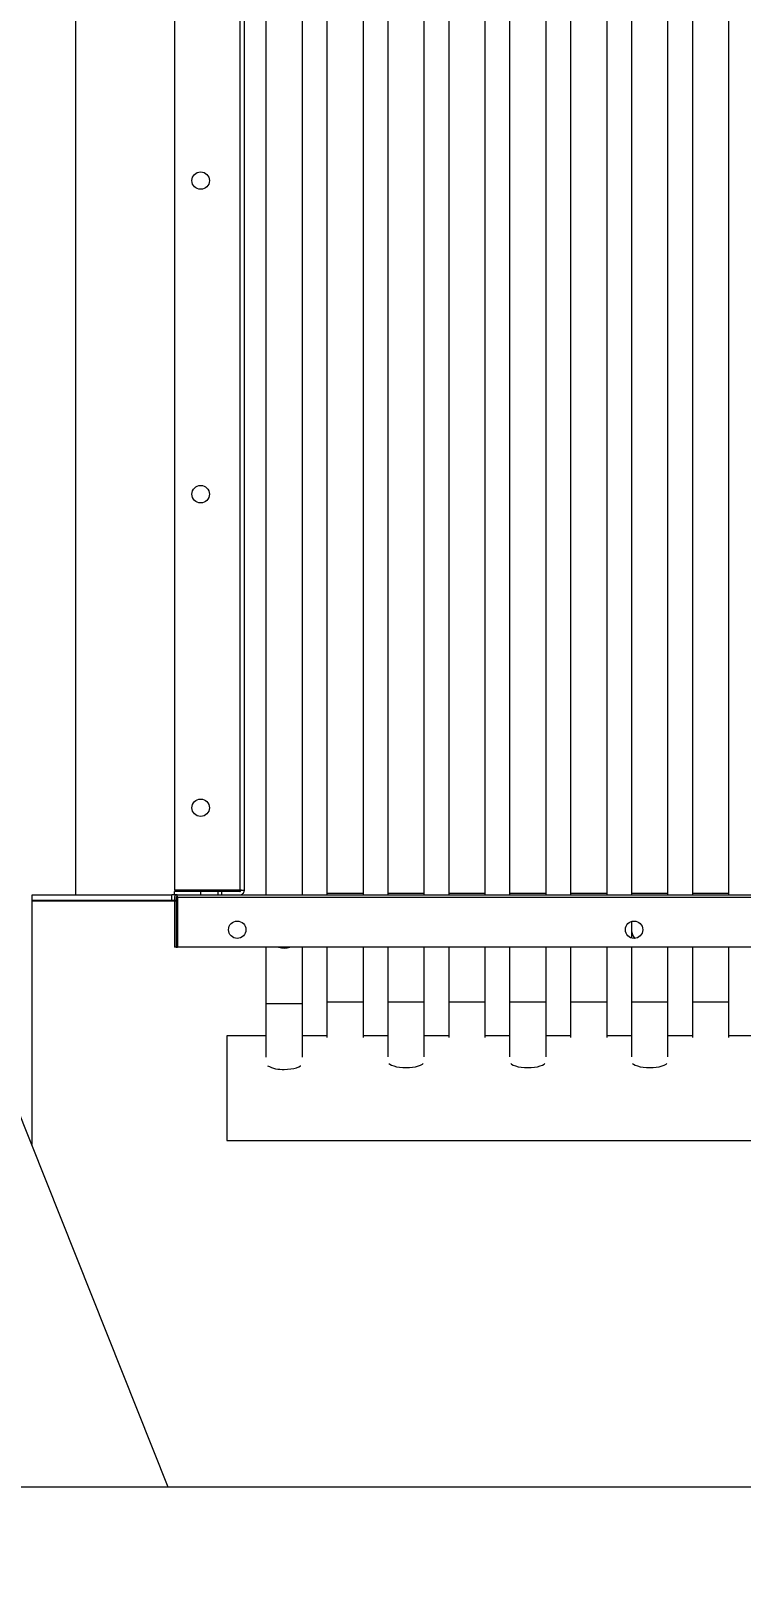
# Model space of a CAD drawing. Extents: x -2187 to 96136, y -11110 to 52208.
# Drawn here: x 39480 to 39888, y 18663 to 19551 of the extents above; entities that cross this region are included whole.
import ezdxf

# ---------------------------------------------------------------- set-up
doc = ezdxf.new("R2010")
doc.units = 0
doc.header["$LTSCALE"] = 1000
doc.header["$MEASUREMENT"] = 0
doc.linetypes.add('ACAD_ISO02W100', pattern=[15, 12, -3])
doc.layers.add('洗衣房设备', color=4, linetype='Continuous')
doc.styles.add('HZHT', font='hztxt_e.shx', dxfattribs={"width": 1.5, "bigfont": 'hztxt.shx'})
doc.dimstyles.new('75', dxfattribs={"dimscale": 100, "dimtxt": 3, "dimasz": 1, "dimexe": 1, "dimexo": 1, "dimgap": 0.2, "dimtad": 1, "dimdec": 0, "dimrnd": 10, "dimzin": 0, "dimdsep": 46, "dimtxsty": 'HZHT', "dimblk1": 'ARCHTICK', "dimblk2": 'ARCHTICK', "dimsah": 1, "dimcen": 1, "dimdle": 0.5, "dimclrd": 1, "dimclre": 1, "dimadec": 0, "dimazin": 0, "dimtfac": 1, "dimtdec": 0, "dimtix": 1, "dimtmove": 2, "dimatfit": 3, "dimfxl": 0, "dimtolj": 1, "dimtzin": 0, "dimarcsym": 0})

# ---------------------------------------------------------------- blocks, each defined once
blk = doc.blocks.new('_ArchTick')
at = {"color": 0, "linetype": 'ByBlock', "const_width": 0.4}
blk.add_lwpolyline([(-0.5, -0.5), (0.5, 0.5)], dxfattribs=at)
blk = doc.blocks.new('*D126')
at = {"color": 1, "linetype": 'ACAD_ISO02W100', "lineweight": -2, "ltscale": 750}
for p, q in [((42390.1, 18589.5), (42390.1, 17223.45)), ((38440.1, 18544.5), (38440.1, 17223.45)), ((38390.1, 17323.45), (39094.86, 17323.45)), ((42440.1, 17323.45), (40344.86, 17323.45))]:
    blk.add_line(p, q, dxfattribs=at)
at = {"layer": 'Defpoints', "color": 0, "linetype": 'ACAD_ISO02W100', "ltscale": 750}
for p in [(42390.1, 18689.5), (38440.1, 18644.5), (42390.1, 17323.45)]:
    blk.add_point(p, dxfattribs=at)
at = {"color": 1, "linetype": 'ACAD_ISO02W100', "lineweight": -2, "ltscale": 750, "xscale": 100, "yscale": 100, "zscale": 100, "rotation": 180}
blk.add_blockref('_ArchTick', (38440.1, 17323.45), dxfattribs=at)
at = {"color": 1, "linetype": 'ACAD_ISO02W100', "lineweight": -2, "ltscale": 750, "xscale": 100, "yscale": 100, "zscale": 100}
blk.add_blockref('_ArchTick', (42390.1, 17323.45), dxfattribs=at)
at = {"color": 0, "linetype": 'ACAD_ISO02W100', "ltscale": 750, "insert": (39719.86, 17473.45), "char_height": 300, "attachment_point": 2, "style": 'HZHT'}
blk.add_mtext('\\A1;3950', dxfattribs=at)

msp = doc.modelspace()

# ---------------------------------------------------------------- linework, layer by layer
at = {"color": 7, "linetype": 'Continuous', "lineweight": 15}
for p, q in [((39505.097, 20058.501), (39505.097, 19055.501)), ((39602.097, 20053.101), (39602.097, 19057.901)), ((39614.597, 20055.501), (39614.597, 19055.501)), ((39635.597, 19055.501), (39635.597, 20055.501)), ((39649.597, 20055.501), (39649.597, 19056.501)), ((39670.597, 19056.501), (39670.597, 20055.501)), ((39684.597, 20055.501), (39684.597, 19056.501)), ((39705.597, 19056.501), (39705.597, 20055.501)), ((39719.597, 20055.501), (39719.597, 19056.501)), ((39740.597, 19056.501), (39740.597, 20055.501)), ((39754.597, 20055.501), (39754.597, 19056.501)), ((39775.597, 19056.501), (39775.597, 20055.501)), ((39789.597, 20055.501), (39789.597, 19056.501)), ((39810.597, 19056.501), (39810.597, 20055.501)), ((39824.597, 20055.501), (39824.597, 19056.501)), ((39845.597, 19056.501), (39845.597, 20055.501)), ((39859.597, 20055.501), (39859.597, 19056.501)), ((39880.597, 19056.501), (39880.597, 20055.501)), ((39562.097, 20052.794), (39562.097, 19058.208)), ((39599.697, 20052.794), (39599.697, 19058.208)), ((39480.097, 19052.101), (39480.097, 18912.193)), ((39480.263, 19055.501), (39560.597, 19055.501)), ((39480.263, 19052.501), (39480.263, 19055.501)), ((39480.263, 19052.501), (39560.597, 19052.501)), ((39562.097, 19055.501), (39560.597, 19055.501)), ((39560.597, 19052.501), (39560.597, 19055.501)), ((39560.597, 19052.501), (39562.097, 19052.501)), ((39599.697, 19058.208), (39562.097, 19058.208)), ((39599.697, 19057.501), (39562.097, 19057.501)), ((39562.097, 19055.501), (39562.097, 19057.501)), ((39563.497, 19055.501), (39562.097, 19055.501)), ((39562.097, 19054.101), (39562.097, 19025.501)), ((39562.097, 19052.501), (39563.804, 19052.501)), ((39562.097, 19052.101), (39563.804, 19052.101)), ((39563.097, 19054.101), (39563.097, 19025.501)), ((39563.497, 19055.501), (40316.697, 19055.501)), ((39563.497, 19055.501), (40316.697, 19055.501)), ((39563.497, 19054.501), (39563.746, 19054.501)), ((39563.804, 19054.101), (40316.39, 19054.101)), ((39563.804, 19054.101), (39563.804, 19025.501)), ((39563.804, 19054.101), (40316.39, 19054.101)), ((39577.097, 19057.501), (39577.097, 19055.501)), ((39587.097, 19055.501), (39587.097, 19057.501)), ((39589.097, 19058.208), (39589.097, 19055.501)), ((39600.097, 19058.175), (39600.097, 19057.901)), ((39649.597, 19056.501), (39649.597, 19055.501)), ((39670.597, 19055.501), (39670.597, 19056.501)), ((39684.597, 19056.501), (39684.597, 19055.501)), ((39705.597, 19055.501), (39705.597, 19056.501)), ((39719.597, 19056.501), (39719.597, 19055.501)), ((39740.597, 19055.501), (39740.597, 19056.501)), ((39754.597, 19056.501), (39754.597, 19055.501)), ((39775.597, 19055.501), (39775.597, 19056.501)), ((39789.597, 19056.501), (39789.597, 19055.501)), ((39810.597, 19055.501), (39810.597, 19056.501)), ((39824.597, 19056.501), (39824.597, 19055.501)), ((39845.597, 19055.501), (39845.597, 19056.501)), ((39859.597, 19056.501), (39859.597, 19055.501)), ((39880.597, 19055.501), (39880.597, 19056.501)), ((39824.597, 19040.271), (39824.597, 19036.501)), ((39824.597, 19036.501), (39824.597, 19030.732)), ((39563.097, 19025.501), (39562.097, 19025.501)), ((39563.097, 19025.501), (39563.804, 19025.501)), ((40316.39, 19025.501), (39563.804, 19025.501)), ((40316.39, 19025.501), (39563.804, 19025.501)), ((39614.597, 19025.501), (39614.597, 18993.134)), ((39635.597, 18993.134), (39635.597, 19025.501)), ((39649.597, 19025.501), (39649.597, 18994.134)), ((39670.597, 18994.134), (39670.597, 19025.501)), ((39684.597, 19025.501), (39684.597, 18994.134)), ((39705.597, 18994.134), (39705.597, 19025.501)), ((39719.597, 19025.501), (39719.597, 18994.134)), ((39740.597, 18994.134), (39740.597, 19025.501)), ((39754.597, 19025.501), (39754.597, 18994.134)), ((39775.597, 18994.134), (39775.597, 19025.501)), ((39789.597, 19025.501), (39789.597, 18994.134)), ((39810.597, 18994.134), (39810.597, 19025.501)), ((39824.597, 19025.501), (39824.597, 18994.134)), ((39845.597, 18994.134), (39845.597, 19025.501)), ((39859.597, 19025.501), (39859.597, 18994.134)), ((39880.597, 18994.134), (39880.597, 19025.501)), ((39614.597, 18993.134), (39614.597, 18962.321)), ((39635.597, 18962.321), (39635.597, 18993.134)), ((39649.597, 18994.134), (39649.597, 18973.699)), ((39670.597, 18973.699), (39670.597, 18994.134)), ((39684.597, 18994.134), (39684.597, 18962.625)), ((39705.597, 18962.625), (39705.597, 18994.134)), ((39719.597, 18994.134), (39719.597, 18973.699)), ((39740.597, 18973.699), (39740.597, 18994.134)), ((39754.597, 18994.134), (39754.597, 18962.625)), ((39775.597, 18962.625), (39775.597, 18994.134)), ((39789.597, 18994.134), (39789.597, 18973.699)), ((39810.597, 18973.699), (39810.597, 18994.134)), ((39824.597, 18994.134), (39824.597, 18962.625)), ((39845.597, 18962.625), (39845.597, 18994.134)), ((39859.597, 18994.134), (39859.597, 18973.699)), ((39880.597, 18973.699), (39880.597, 18994.134)), ((39614.597, 18974.501), (39592.097, 18974.501)), ((39592.097, 18974.501), (39592.097, 18944.501)), ((39649.597, 18974.501), (39635.597, 18974.501)), ((39684.597, 18974.501), (39670.597, 18974.501)), ((39719.597, 18974.501), (39705.597, 18974.501)), ((39754.597, 18974.501), (39740.597, 18974.501)), ((39789.597, 18974.501), (39775.597, 18974.501)), ((39824.597, 18974.501), (39810.597, 18974.501)), ((39859.597, 18974.501), (39845.597, 18974.501)), ((39894.597, 18974.501), (39880.597, 18974.501)), ((39592.097, 18944.501), (39592.097, 18914.501)), ((39558.41, 18715.501), (39470.794, 18935.558)), ((39592.097, 18914.501), (39918.097, 18914.501)), ((39592.097, 18914.501), (39918.097, 18914.501)), ((39915.097, 18715.501), (38915.097, 18715.501)), ((39915.097, 18715.501), (38915.097, 18715.501))]:
    msp.add_line(p, q, dxfattribs=at)
at = {"color": 8, "linetype": 'Continuous', "lineweight": 15}
for p, q in [((39480.097, 19052.101), (39562.097, 19052.101)), ((39649.597, 19056.501), (39660.097, 19056.501)), ((39660.097, 19056.501), (39670.597, 19056.501)), ((39684.597, 19056.501), (39695.097, 19056.501)), ((39695.097, 19056.501), (39705.597, 19056.501)), ((39719.597, 19056.501), (39730.097, 19056.501)), ((39730.097, 19056.501), (39740.597, 19056.501)), ((39754.597, 19056.501), (39765.097, 19056.501)), ((39765.097, 19056.501), (39775.597, 19056.501)), ((39789.597, 19056.501), (39800.097, 19056.501)), ((39800.097, 19056.501), (39810.597, 19056.501)), ((39824.597, 19056.501), (39835.097, 19056.501)), ((39835.097, 19056.501), (39845.597, 19056.501)), ((39859.597, 19056.501), (39870.097, 19056.501)), ((39870.097, 19056.501), (39880.597, 19056.501)), ((39614.597, 18993.134), (39625.097, 18993.134)), ((39625.097, 18993.134), (39635.597, 18993.134)), ((39649.597, 18994.134), (39660.097, 18994.134)), ((39660.097, 18994.134), (39670.597, 18994.134)), ((39684.597, 18994.134), (39695.097, 18994.134)), ((39695.097, 18994.134), (39705.597, 18994.134)), ((39719.597, 18994.134), (39730.097, 18994.134)), ((39730.097, 18994.134), (39740.597, 18994.134)), ((39754.597, 18994.134), (39765.097, 18994.134)), ((39765.097, 18994.134), (39775.597, 18994.134)), ((39789.597, 18994.134), (39800.097, 18994.134)), ((39800.097, 18994.134), (39810.597, 18994.134)), ((39824.597, 18994.134), (39835.097, 18994.134)), ((39835.097, 18994.134), (39845.597, 18994.134)), ((39859.597, 18994.134), (39870.097, 18994.134)), ((39870.097, 18994.134), (39880.597, 18994.134))]:
    msp.add_line(p, q, dxfattribs=at)
at = {"color": 8, "linetype": 'Continuous', "lineweight": 15, "flags": 128}
for points in [[(39625.097, 18955.341), (39627.026, 18955.402), (39628.89, 18955.583), (39630.624, 18955.879), (39632.17, 18956.278), (39633.476, 18956.768), (39634.496, 18957.331), (39634.649, 18957.441)], [(39685.27, 18958.667), (39685.697, 18958.331), (39686.717, 18957.768), (39688.023, 18957.278), (39689.569, 18956.879), (39691.304, 18956.583), (39693.167, 18956.402), (39695.097, 18956.341)], [(39695.097, 18956.341), (39697.026, 18956.402), (39698.89, 18956.583), (39700.624, 18956.879), (39702.17, 18957.278), (39703.476, 18957.768), (39704.496, 18958.331), (39704.924, 18958.667)], [(39755.27, 18958.667), (39755.697, 18958.331), (39756.717, 18957.768), (39758.023, 18957.278), (39759.569, 18956.879), (39761.304, 18956.583), (39763.167, 18956.402), (39765.097, 18956.341)], [(39765.097, 18956.341), (39767.026, 18956.402), (39768.89, 18956.583), (39770.624, 18956.879), (39772.17, 18957.278), (39773.476, 18957.768), (39774.496, 18958.331), (39774.924, 18958.667)], [(39825.27, 18958.667), (39825.697, 18958.331), (39826.717, 18957.768), (39828.023, 18957.278), (39829.569, 18956.879), (39831.304, 18956.583), (39833.167, 18956.402), (39835.097, 18956.341)], [(39835.097, 18956.341), (39837.026, 18956.402), (39838.89, 18956.583), (39840.624, 18956.879), (39842.17, 18957.278), (39843.476, 18957.768), (39844.496, 18958.331), (39844.924, 18958.667)]]:
    msp.add_lwpolyline(points, dxfattribs=at)
at = {"color": 7, "linetype": 'Continuous', "lineweight": 15}
for centre in [(39577.097, 19465.501), (39577.097, 19285.501), (39577.097, 19105.501), (39598.097, 19035.501), (39826.097, 19035.501)]:
    msp.add_circle(centre, 5, dxfattribs=at)
for centre, start, end in [((39835.097, 19036.501), 180, 214.757459), ((39625.097, 19035.501), 252.24721, 287.75279)]:
    msp.add_arc(centre, 10.5, start, end, dxfattribs=at)
at = {"color": 8, "linetype": 'Continuous', "lineweight": 15}
msp.add_arc((39624.019, 18973.211), 17.903, 241.748314, 273.452204, dxfattribs=at)
at = {"color": 7, "linetype": 'Continuous', "lineweight": 15}
for points in [[(39480.263, 19052.501), (39480.249, 19052.495), (39480.222, 19052.483), (39480.18, 19052.391), (39480.138, 19052.258), (39480.111, 19052.154), (39480.097, 19052.101)], [(39563.497, 19055.501), (39563.313, 19055.48), (39562.946, 19055.438), (39562.484, 19055.114), (39562.16, 19054.652), (39562.118, 19054.285), (39562.097, 19054.101)], [(39563.497, 19054.501), (39563.444, 19054.495), (39563.339, 19054.483), (39563.207, 19054.391), (39563.115, 19054.258), (39563.103, 19054.154), (39563.097, 19054.101)], [(39563.804, 19054.101), (39563.778, 19054.285), (39563.727, 19054.652), (39563.65, 19055.114), (39563.573, 19055.438), (39563.522, 19055.48), (39563.497, 19055.501)], [(39563.804, 19054.101), (39563.778, 19054.154), (39563.727, 19054.258), (39563.65, 19054.391), (39563.573, 19054.483), (39563.522, 19054.495), (39563.497, 19054.501)], [(39602.097, 19057.901), (39602.061, 19057.927), (39601.988, 19057.978), (39601.433, 19058.055), (39600.64, 19058.132), (39600.011, 19058.183), (39599.697, 19058.208)], [(39599.697, 19058.208), (39599.749, 19058.183), (39599.854, 19058.132), (39599.986, 19058.055), (39600.079, 19057.978), (39600.091, 19057.927), (39600.097, 19057.901)], [(39599.697, 19057.501), (39599.749, 19057.507), (39599.854, 19057.519), (39599.986, 19057.612), (39600.079, 19057.744), (39600.091, 19057.849), (39600.097, 19057.901)], [(39599.697, 19055.501), (39600.011, 19055.537), (39600.64, 19055.609), (39601.433, 19056.164), (39601.988, 19056.958), (39602.061, 19057.587), (39602.097, 19057.901)]]:
    msp.add_open_spline(points, degree=3, dxfattribs=at)

# ---------------------------------------------------------------- dimensions: what is measured, and where the dimension line sits
at = {"color": 1, "linetype": 'ACAD_ISO02W100', "ltscale": 750}
dim = msp.add_linear_dim(base=(42390.097, 17323.451), p1=(38440.097, 18644.501), p2=(42390.097, 18689.501), angle=180, dimstyle='75', override={"dimfxl": 3.25}, dxfattribs=at)
dim.commit()
dim.dimension.update_dxf_attribs({"geometry": '*D126', "text_midpoint": (39719.863, 17323.451), "dimtype": 160})

# ---------------------------------------------------------------- leaders
at = {"layer": '洗衣房设备', "color": 2, "linetype": 'ACAD_ISO02W100', "ltscale": 750}
msp.add_leader([(40204.844, 18747.704), (39643.03, 18116.862)], dimstyle='75', override={"dimscale": 50, "dimgap": 0.2, "dimtad": 0, "dimfxl": 0.5, "dimfxlon": 1}, dxfattribs=at)

doc.saveas('drawing.dxf')
